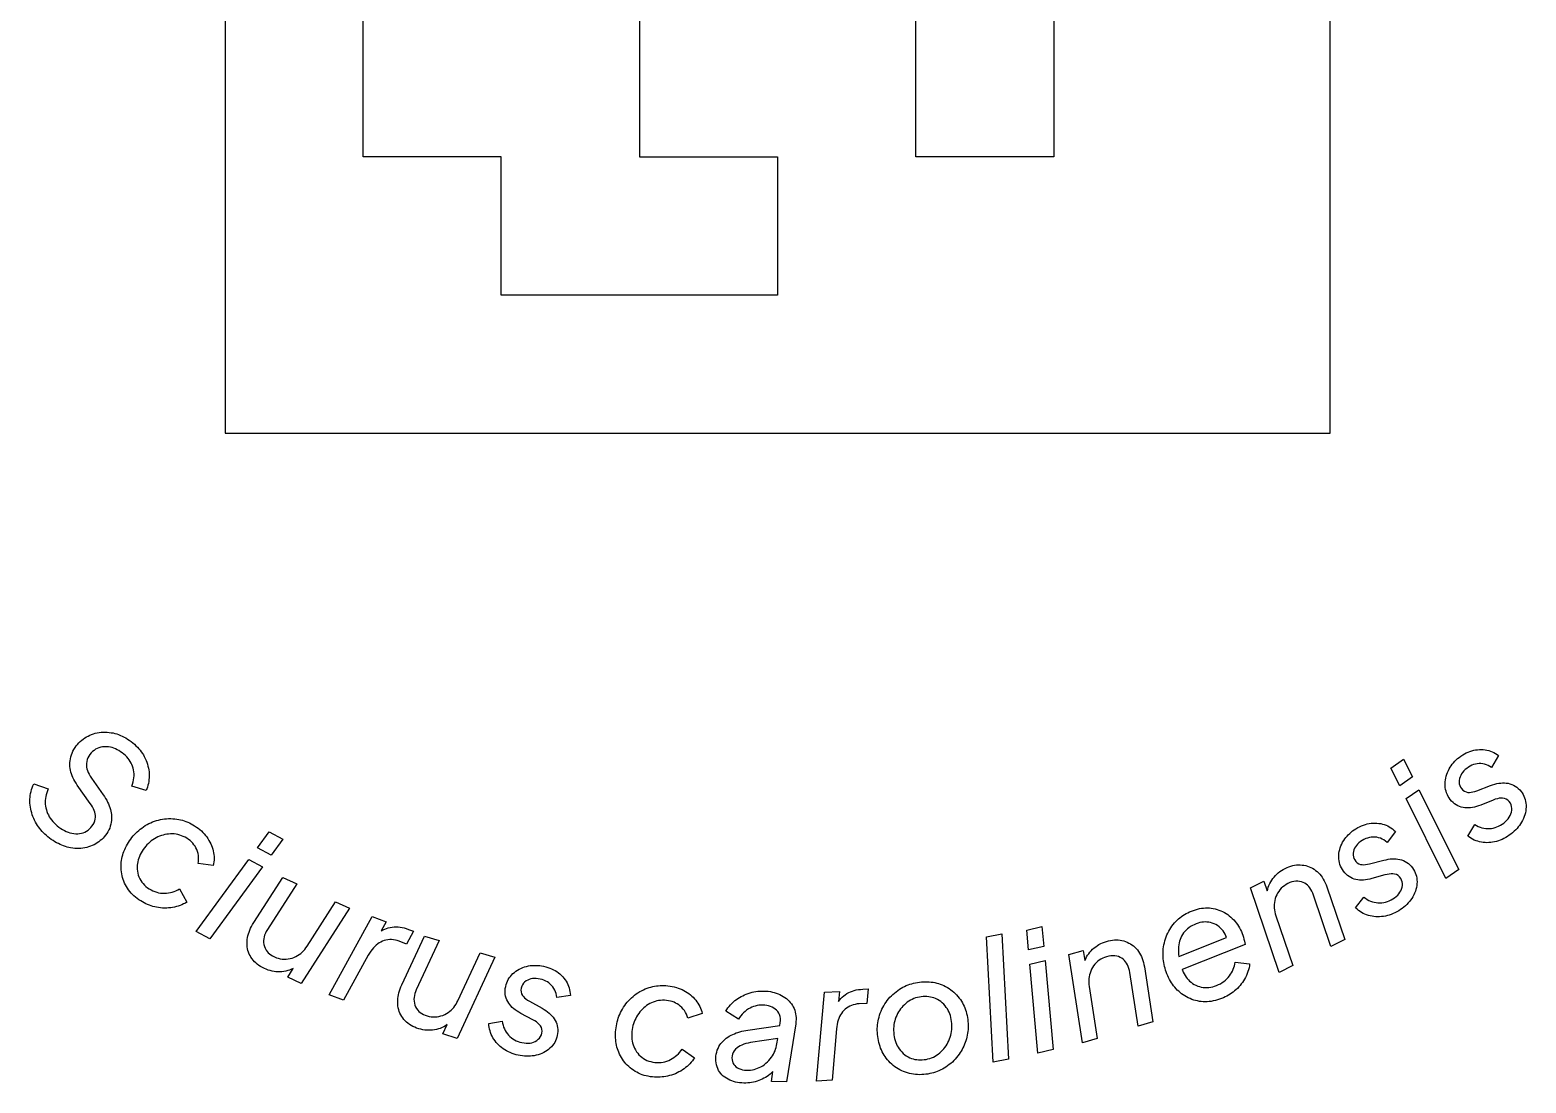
# Model space of a CAD drawing. Extents: x -21.5 to 21.5, y -22.6 to 22.4.
# Drawn here: x -14.07 to 14.09, y -22.63 to -2.81 of the extents above; entities that cross this region are included whole.
import ezdxf

# ---------------------------------------------------------------- set-up
doc = ezdxf.new("R2010")
doc.units = 0
doc.layers.add('TAG', color=7, linetype='Continuous')
doc.layers.add('TEXT', color=7, linetype='Continuous')

msp = doc.modelspace()

# ---------------------------------------------------------------- linework, layer by layer
at = {"layer": 'TAG'}
msp.add_lwpolyline([(-10.4, 10.4), (-10.4, -10.4), (10.4, -10.4), (10.4, 10.4)], close=True, dxfattribs=at)
for points in [[(-2.6, -2.6), (-2.6, -5.2), (0, -5.2), (0, -7.8), (-5.2, -7.8), (-5.2, -5.2), (-7.8, -5.2), (-7.8, 2.6)], [(5.2, -2.6), (5.2, -5.2), (2.6, -5.2), (2.6, -2.6)]]:
    msp.add_lwpolyline(points, dxfattribs=at)
at = {"layer": 'TEXT'}
for points in [[(-13.701, -18.02), (-13.732, -17.996), (-13.761, -17.971), (-13.789, -17.946), (-13.816, -17.92), (-13.841, -17.893), (-13.865, -17.866), (-13.888, -17.838), (-13.91, -17.809), (-13.93, -17.78), (-13.949, -17.75), (-13.967, -17.719), (-13.984, -17.685), (-14.001, -17.65), (-14.015, -17.616), (-14.028, -17.58), (-14.039, -17.545), (-14.049, -17.509), (-14.057, -17.473), (-14.063, -17.436), (-14.068, -17.399), (-14.071, -17.362), (-14.072, -17.325), (-14.071, -17.288), (-14.069, -17.251), (-14.065, -17.215), (-14.059, -17.178), (-14.051, -17.142), (-14.041, -17.106), (-14.03, -17.071), (-14.016, -17.035), (-14.001, -17), (-13.728, -17.091), (-13.743, -17.129), (-13.756, -17.166), (-13.767, -17.203), (-13.775, -17.24), (-13.78, -17.277), (-13.783, -17.313), (-13.784, -17.348), (-13.783, -17.384), (-13.779, -17.419), (-13.772, -17.453), (-13.763, -17.487), (-13.752, -17.521), (-13.739, -17.554), (-13.724, -17.585), (-13.707, -17.617), (-13.688, -17.647), (-13.666, -17.676), (-13.643, -17.705), (-13.617, -17.733), (-13.59, -17.759), (-13.56, -17.786), (-13.528, -17.811), (-13.493, -17.836), (-13.458, -17.859), (-13.423, -17.879), (-13.389, -17.896), (-13.354, -17.91), (-13.32, -17.921), (-13.286, -17.93), (-13.247, -17.936), (-13.21, -17.939), (-13.173, -17.939), (-13.137, -17.936), (-13.103, -17.929), (-13.069, -17.919), (-13.037, -17.905), (-13.007, -17.889), (-12.978, -17.87), (-12.951, -17.848), (-12.927, -17.823), (-12.904, -17.796), (-12.882, -17.763), (-12.864, -17.73), (-12.851, -17.697), (-12.843, -17.663), (-12.839, -17.628), (-12.84, -17.593), (-12.845, -17.563), (-12.852, -17.531), (-12.863, -17.499), (-12.876, -17.467), (-12.893, -17.434), (-12.913, -17.401), (-12.937, -17.367), (-13.181, -17.022), (-13.204, -16.986), (-13.226, -16.951), (-13.245, -16.916), (-13.262, -16.881), (-13.277, -16.846), (-13.289, -16.811), (-13.3, -16.776), (-13.308, -16.742), (-13.314, -16.707), (-13.318, -16.672), (-13.32, -16.638), (-13.319, -16.6), (-13.316, -16.563), (-13.31, -16.526), (-13.302, -16.49), (-13.291, -16.455), (-13.278, -16.42), (-13.262, -16.385), (-13.244, -16.352), (-13.223, -16.318), (-13.2, -16.285), (-13.176, -16.256), (-13.151, -16.228), (-13.126, -16.203), (-13.098, -16.178), (-13.07, -16.156), (-13.041, -16.135), (-13.01, -16.116), (-12.978, -16.099), (-12.946, -16.083), (-12.911, -16.07), (-12.877, -16.058), (-12.841, -16.048), (-12.805, -16.039), (-12.769, -16.033), (-12.733, -16.029), (-12.695, -16.026), (-12.658, -16.026), (-12.62, -16.027), (-12.582, -16.031), (-12.543, -16.036), (-12.508, -16.042), (-12.472, -16.051), (-12.438, -16.06), (-12.403, -16.072), (-12.369, -16.086), (-12.335, -16.101), (-12.301, -16.118), (-12.267, -16.136), (-12.234, -16.157), (-12.201, -16.179), (-12.168, -16.203), (-12.136, -16.228), (-12.105, -16.254), (-12.076, -16.281), (-12.049, -16.309), (-12.023, -16.337), (-11.999, -16.365), (-11.977, -16.395), (-11.956, -16.425), (-11.937, -16.456), (-11.919, -16.487), (-11.902, -16.522), (-11.886, -16.558), (-11.872, -16.594), (-11.86, -16.63), (-11.85, -16.666), (-11.841, -16.702), (-11.835, -16.738), (-11.83, -16.775), (-11.828, -16.811), (-11.827, -16.848), (-11.828, -16.884), (-11.831, -16.92), (-11.835, -16.955), (-11.842, -16.99), (-11.85, -17.025), (-11.86, -17.059), (-11.872, -17.093), (-11.886, -17.126), (-12.156, -17.04), (-12.141, -17.002), (-12.13, -16.963), (-12.121, -16.925), (-12.115, -16.887), (-12.112, -16.85), (-12.112, -16.812), (-12.115, -16.775), (-12.121, -16.738), (-12.13, -16.701), (-12.14, -16.669), (-12.153, -16.637), (-12.168, -16.607), (-12.185, -16.577), (-12.204, -16.548), (-12.226, -16.52), (-12.25, -16.493), (-12.276, -16.467), (-12.304, -16.441), (-12.334, -16.417), (-12.366, -16.394), (-12.397, -16.374), (-12.429, -16.357), (-12.461, -16.341), (-12.493, -16.329), (-12.525, -16.318), (-12.558, -16.31), (-12.595, -16.304), (-12.632, -16.3), (-12.668, -16.3), (-12.704, -16.304), (-12.738, -16.31), (-12.772, -16.32), (-12.804, -16.333), (-12.835, -16.349), (-12.865, -16.369), (-12.892, -16.392), (-12.918, -16.418), (-12.943, -16.447), (-12.964, -16.478), (-12.98, -16.51), (-12.993, -16.543), (-13.002, -16.577), (-13.007, -16.613), (-13.008, -16.649), (-13.005, -16.682), (-12.999, -16.715), (-12.989, -16.749), (-12.975, -16.783), (-12.958, -16.818), (-12.937, -16.854), (-12.913, -16.891), (-12.694, -17.203), (-12.67, -17.239), (-12.647, -17.274), (-12.627, -17.309), (-12.609, -17.343), (-12.593, -17.378), (-12.579, -17.412), (-12.567, -17.445), (-12.556, -17.479), (-12.548, -17.512), (-12.541, -17.545), (-12.537, -17.577), (-12.534, -17.61), (-12.534, -17.648), (-12.536, -17.686), (-12.541, -17.723), (-12.548, -17.759), (-12.559, -17.795), (-12.571, -17.831), (-12.587, -17.865), (-12.605, -17.9), (-12.626, -17.933), (-12.649, -17.966), (-12.672, -17.994), (-12.696, -18.02), (-12.721, -18.045), (-12.747, -18.068), (-12.775, -18.09), (-12.804, -18.11), (-12.834, -18.128), (-12.865, -18.145), (-12.898, -18.16), (-12.932, -18.174), (-12.967, -18.185), (-13.003, -18.195), (-13.039, -18.203), (-13.075, -18.209), (-13.112, -18.213), (-13.15, -18.215), (-13.188, -18.215), (-13.227, -18.213), (-13.266, -18.209), (-13.306, -18.203), (-13.339, -18.196), (-13.372, -18.188), (-13.405, -18.178), (-13.438, -18.167), (-13.471, -18.154), (-13.504, -18.14), (-13.537, -18.124), (-13.57, -18.106), (-13.603, -18.087), (-13.636, -18.066), (-13.669, -18.044)], [(11.708, -17.035), (11.54, -16.701), (11.781, -16.535), (11.949, -16.87)], [(13.802, -17.943), (13.769, -17.967), (13.736, -17.989), (13.703, -18.01), (13.669, -18.028), (13.634, -18.044), (13.599, -18.059), (13.564, -18.072), (13.528, -18.082), (13.492, -18.091), (13.457, -18.098), (13.421, -18.103), (13.385, -18.105), (13.35, -18.106), (13.315, -18.105), (13.28, -18.101), (13.245, -18.096), (13.21, -18.089), (13.177, -18.08), (13.144, -18.069), (13.111, -18.056), (13.08, -18.041), (13.049, -18.024), (13.019, -18.005), (12.99, -17.985), (13.119, -17.763), (13.153, -17.783), (13.187, -17.799), (13.221, -17.813), (13.255, -17.824), (13.29, -17.832), (13.326, -17.837), (13.361, -17.839), (13.397, -17.839), (13.433, -17.836), (13.469, -17.83), (13.503, -17.822), (13.537, -17.81), (13.57, -17.796), (13.603, -17.779), (13.635, -17.759), (13.666, -17.737), (13.698, -17.71), (13.725, -17.683), (13.749, -17.655), (13.77, -17.626), (13.787, -17.596), (13.8, -17.565), (13.809, -17.534), (13.816, -17.497), (13.817, -17.461), (13.813, -17.427), (13.804, -17.395), (13.79, -17.364), (13.77, -17.334), (13.744, -17.307), (13.714, -17.286), (13.681, -17.273), (13.645, -17.267), (13.614, -17.267), (13.58, -17.271), (13.545, -17.278), (13.507, -17.29), (13.468, -17.305), (13.233, -17.399), (13.193, -17.415), (13.154, -17.428), (13.115, -17.438), (13.078, -17.445), (13.041, -17.451), (13.005, -17.453), (12.97, -17.453), (12.936, -17.451), (12.903, -17.446), (12.867, -17.437), (12.833, -17.425), (12.8, -17.411), (12.769, -17.393), (12.739, -17.373), (12.711, -17.35), (12.685, -17.323), (12.66, -17.294), (12.639, -17.264), (12.62, -17.234), (12.604, -17.203), (12.591, -17.17), (12.58, -17.137), (12.572, -17.104), (12.566, -17.069), (12.563, -17.033), (12.562, -16.997), (12.564, -16.961), (12.568, -16.926), (12.574, -16.89), (12.583, -16.854), (12.594, -16.819), (12.608, -16.783), (12.623, -16.748), (12.639, -16.717), (12.657, -16.687), (12.676, -16.657), (12.697, -16.629), (12.72, -16.602), (12.744, -16.575), (12.77, -16.55), (12.798, -16.525), (12.827, -16.501), (12.86, -16.477), (12.893, -16.455), (12.927, -16.435), (12.961, -16.417), (12.995, -16.402), (13.03, -16.388), (13.065, -16.377), (13.1, -16.368), (13.136, -16.361), (13.172, -16.356), (13.208, -16.353), (13.245, -16.352), (13.28, -16.354), (13.315, -16.358), (13.349, -16.364), (13.383, -16.372), (13.416, -16.382), (13.448, -16.395), (13.48, -16.41), (13.511, -16.427), (13.541, -16.446), (13.57, -16.467), (13.438, -16.691), (13.405, -16.67), (13.372, -16.653), (13.338, -16.639), (13.305, -16.628), (13.27, -16.621), (13.236, -16.618), (13.201, -16.618), (13.166, -16.621), (13.132, -16.627), (13.098, -16.637), (13.065, -16.65), (13.033, -16.666), (13.001, -16.685), (12.97, -16.707), (12.94, -16.732), (12.914, -16.757), (12.892, -16.783), (12.872, -16.811), (12.856, -16.839), (12.843, -16.868), (12.834, -16.898), (12.827, -16.933), (12.826, -16.966), (12.829, -16.999), (12.838, -17.03), (12.852, -17.06), (12.871, -17.088), (12.897, -17.116), (12.925, -17.137), (12.956, -17.151), (12.99, -17.159), (13.02, -17.16), (13.051, -17.157), (13.085, -17.151), (13.12, -17.142), (13.158, -17.129), (13.416, -17.031), (13.456, -17.016), (13.495, -17.004), (13.534, -16.995), (13.571, -16.988), (13.608, -16.983), (13.644, -16.981), (13.679, -16.981), (13.713, -16.984), (13.746, -16.989), (13.783, -16.997), (13.817, -17.008), (13.85, -17.023), (13.882, -17.04), (13.911, -17.061), (13.939, -17.084), (13.966, -17.111), (13.991, -17.14), (14.012, -17.17), (14.03, -17.2), (14.046, -17.231), (14.059, -17.263), (14.07, -17.296), (14.078, -17.329), (14.083, -17.364), (14.086, -17.399), (14.086, -17.435), (14.084, -17.471), (14.079, -17.507), (14.072, -17.543), (14.062, -17.579), (14.05, -17.615), (14.036, -17.651), (14.019, -17.687), (14.002, -17.719), (13.983, -17.75), (13.963, -17.78), (13.94, -17.809), (13.916, -17.837), (13.89, -17.865), (13.862, -17.892), (13.833, -17.918)], [(12.577, -18.779), (11.828, -17.277), (12.069, -17.111), (12.819, -18.613)], [(-11.986, -19.203), (-12.021, -19.181), (-12.053, -19.157), (-12.084, -19.133), (-12.114, -19.107), (-12.141, -19.081), (-12.168, -19.053), (-12.192, -19.025), (-12.215, -18.995), (-12.236, -18.964), (-12.256, -18.932), (-12.274, -18.9), (-12.29, -18.866), (-12.304, -18.832), (-12.317, -18.798), (-12.328, -18.763), (-12.337, -18.728), (-12.344, -18.692), (-12.35, -18.656), (-12.354, -18.62), (-12.356, -18.583), (-12.356, -18.546), (-12.355, -18.508), (-12.352, -18.473), (-12.347, -18.439), (-12.341, -18.404), (-12.334, -18.37), (-12.325, -18.336), (-12.314, -18.302), (-12.302, -18.269), (-12.288, -18.235), (-12.273, -18.201), (-12.256, -18.168), (-12.238, -18.135), (-12.218, -18.102), (-12.197, -18.069), (-12.175, -18.038), (-12.153, -18.008), (-12.129, -17.979), (-12.104, -17.951), (-12.079, -17.925), (-12.053, -17.899), (-12.025, -17.875), (-11.997, -17.852), (-11.968, -17.83), (-11.935, -17.807), (-11.902, -17.785), (-11.868, -17.766), (-11.833, -17.747), (-11.798, -17.731), (-11.762, -17.716), (-11.725, -17.702), (-11.689, -17.69), (-11.651, -17.68), (-11.613, -17.671), (-11.575, -17.664), (-11.537, -17.659), (-11.499, -17.655), (-11.461, -17.653), (-11.422, -17.653), (-11.384, -17.655), (-11.345, -17.658), (-11.306, -17.663), (-11.272, -17.669), (-11.237, -17.677), (-11.203, -17.685), (-11.169, -17.696), (-11.136, -17.707), (-11.103, -17.721), (-11.07, -17.735), (-11.038, -17.751), (-11.006, -17.769), (-10.974, -17.788), (-10.939, -17.811), (-10.906, -17.834), (-10.875, -17.859), (-10.845, -17.885), (-10.817, -17.912), (-10.79, -17.94), (-10.766, -17.969), (-10.743, -17.999), (-10.721, -18.03), (-10.702, -18.062), (-10.684, -18.094), (-10.668, -18.126), (-10.654, -18.159), (-10.641, -18.193), (-10.631, -18.227), (-10.622, -18.261), (-10.615, -18.296), (-10.61, -18.331), (-10.607, -18.366), (-10.606, -18.4), (-10.607, -18.435), (-10.61, -18.469), (-10.615, -18.504), (-10.622, -18.538), (-10.907, -18.498), (-10.9, -18.459), (-10.897, -18.421), (-10.897, -18.383), (-10.901, -18.345), (-10.908, -18.308), (-10.919, -18.271), (-10.933, -18.234), (-10.948, -18.203), (-10.965, -18.173), (-10.985, -18.145), (-11.007, -18.118), (-11.032, -18.092), (-11.059, -18.068), (-11.088, -18.045), (-11.12, -18.024), (-11.153, -18.005), (-11.186, -17.989), (-11.219, -17.975), (-11.253, -17.963), (-11.287, -17.954), (-11.321, -17.947), (-11.356, -17.942), (-11.391, -17.94), (-11.426, -17.94), (-11.461, -17.943), (-11.496, -17.947), (-11.531, -17.954), (-11.565, -17.962), (-11.598, -17.972), (-11.631, -17.985), (-11.664, -17.999), (-11.696, -18.015), (-11.728, -18.033), (-11.758, -18.053), (-11.788, -18.074), (-11.816, -18.097), (-11.843, -18.121), (-11.869, -18.147), (-11.893, -18.174), (-11.916, -18.202), (-11.938, -18.232), (-11.959, -18.264), (-11.978, -18.297), (-11.996, -18.33), (-12.011, -18.363), (-12.023, -18.397), (-12.034, -18.43), (-12.042, -18.464), (-12.048, -18.497), (-12.052, -18.531), (-12.054, -18.569), (-12.053, -18.607), (-12.049, -18.644), (-12.042, -18.68), (-12.032, -18.715), (-12.02, -18.75), (-12.004, -18.784), (-11.986, -18.816), (-11.966, -18.847), (-11.943, -18.876), (-11.918, -18.904), (-11.89, -18.929), (-11.859, -18.953), (-11.826, -18.976), (-11.792, -18.996), (-11.757, -19.013), (-11.722, -19.027), (-11.686, -19.039), (-11.649, -19.048), (-11.613, -19.054), (-11.576, -19.057), (-11.538, -19.057), (-11.501, -19.055), (-11.464, -19.051), (-11.428, -19.044), (-11.392, -19.035), (-11.357, -19.024), (-11.323, -19.01), (-11.289, -18.994), (-11.257, -18.975), (-11.116, -19.224), (-11.147, -19.243), (-11.179, -19.259), (-11.212, -19.275), (-11.245, -19.288), (-11.279, -19.3), (-11.314, -19.31), (-11.35, -19.319), (-11.386, -19.326), (-11.423, -19.332), (-11.461, -19.335), (-11.498, -19.337), (-11.536, -19.338), (-11.574, -19.336), (-11.612, -19.333), (-11.65, -19.328), (-11.689, -19.322), (-11.723, -19.314), (-11.757, -19.306), (-11.791, -19.295), (-11.824, -19.284), (-11.857, -19.27), (-11.89, -19.256), (-11.923, -19.24), (-11.955, -19.222)], [(11.689, -19.386), (11.654, -19.406), (11.619, -19.424), (11.583, -19.441), (11.547, -19.455), (11.511, -19.468), (11.475, -19.478), (11.438, -19.487), (11.402, -19.493), (11.365, -19.498), (11.329, -19.501), (11.293, -19.501), (11.257, -19.5), (11.222, -19.497), (11.187, -19.491), (11.153, -19.484), (11.118, -19.475), (11.085, -19.464), (11.052, -19.451), (11.021, -19.436), (10.99, -19.42), (10.961, -19.401), (10.932, -19.381), (10.904, -19.359), (10.878, -19.335), (11.031, -19.13), (11.062, -19.153), (11.094, -19.173), (11.126, -19.191), (11.16, -19.205), (11.193, -19.217), (11.228, -19.227), (11.263, -19.233), (11.299, -19.237), (11.335, -19.238), (11.371, -19.236), (11.406, -19.231), (11.441, -19.224), (11.476, -19.213), (11.51, -19.2), (11.544, -19.184), (11.578, -19.165), (11.612, -19.143), (11.642, -19.119), (11.67, -19.094), (11.693, -19.067), (11.713, -19.04), (11.73, -19.01), (11.743, -18.98), (11.753, -18.944), (11.759, -18.909), (11.759, -18.874), (11.753, -18.841), (11.742, -18.809), (11.726, -18.777), (11.703, -18.747), (11.676, -18.723), (11.645, -18.706), (11.61, -18.696), (11.578, -18.693), (11.545, -18.693), (11.509, -18.696), (11.47, -18.703), (11.429, -18.714), (11.185, -18.781), (11.144, -18.792), (11.103, -18.8), (11.064, -18.806), (11.026, -18.81), (10.989, -18.811), (10.953, -18.809), (10.918, -18.805), (10.885, -18.799), (10.852, -18.79), (10.818, -18.778), (10.785, -18.762), (10.754, -18.744), (10.725, -18.723), (10.698, -18.699), (10.673, -18.673), (10.649, -18.644), (10.628, -18.612), (10.61, -18.58), (10.595, -18.548), (10.583, -18.515), (10.573, -18.481), (10.566, -18.447), (10.562, -18.413), (10.56, -18.378), (10.561, -18.342), (10.564, -18.306), (10.57, -18.271), (10.578, -18.236), (10.588, -18.201), (10.601, -18.166), (10.616, -18.132), (10.633, -18.099), (10.653, -18.065), (10.673, -18.036), (10.693, -18.008), (10.716, -17.981), (10.74, -17.956), (10.766, -17.931), (10.793, -17.907), (10.821, -17.885), (10.852, -17.864), (10.883, -17.843), (10.919, -17.823), (10.954, -17.805), (10.99, -17.789), (11.026, -17.775), (11.062, -17.763), (11.098, -17.754), (11.134, -17.746), (11.17, -17.741), (11.206, -17.738), (11.242, -17.737), (11.279, -17.739), (11.315, -17.742), (11.35, -17.748), (11.384, -17.756), (11.418, -17.765), (11.45, -17.777), (11.482, -17.791), (11.512, -17.808), (11.542, -17.826), (11.571, -17.846), (11.599, -17.869), (11.626, -17.893), (11.469, -18.1), (11.439, -18.076), (11.408, -18.055), (11.376, -18.038), (11.343, -18.023), (11.31, -18.013), (11.276, -18.005), (11.242, -18.001), (11.207, -18), (11.172, -18.003), (11.138, -18.009), (11.103, -18.018), (11.069, -18.03), (11.035, -18.045), (11.002, -18.064), (10.97, -18.085), (10.941, -18.107), (10.916, -18.131), (10.893, -18.156), (10.874, -18.182), (10.858, -18.209), (10.845, -18.238), (10.835, -18.272), (10.829, -18.305), (10.829, -18.338), (10.835, -18.37), (10.845, -18.401), (10.861, -18.431), (10.883, -18.462), (10.909, -18.486), (10.939, -18.504), (10.971, -18.515), (11.001, -18.519), (11.032, -18.52), (11.066, -18.518), (11.102, -18.513), (11.141, -18.504), (11.409, -18.436), (11.45, -18.426), (11.49, -18.418), (11.53, -18.413), (11.568, -18.411), (11.605, -18.41), (11.641, -18.412), (11.675, -18.416), (11.709, -18.422), (11.742, -18.431), (11.777, -18.444), (11.81, -18.459), (11.841, -18.477), (11.87, -18.498), (11.897, -18.522), (11.923, -18.548), (11.946, -18.577), (11.967, -18.609), (11.985, -18.641), (12, -18.673), (12.012, -18.706), (12.021, -18.739), (12.028, -18.773), (12.032, -18.807), (12.034, -18.842), (12.033, -18.878), (12.029, -18.913), (12.022, -18.949), (12.014, -18.984), (12.003, -19.019), (11.989, -19.054), (11.973, -19.088), (11.955, -19.122), (11.934, -19.156), (11.913, -19.186), (11.891, -19.214), (11.867, -19.241), (11.842, -19.268), (11.815, -19.294), (11.786, -19.318), (11.755, -19.342), (11.723, -19.364)], [(-9.79, -18.205), (-9.57, -17.903), (-9.312, -18.041), (-9.533, -18.343)], [(-10.943, -19.776), (-9.95, -18.422), (-9.693, -18.561), (-10.685, -19.915)], [(9.437, -20.551), (8.9, -18.958), (9.151, -18.832), (9.215, -19.014), (9.223, -18.979), (9.234, -18.944), (9.247, -18.91), (9.262, -18.877), (9.28, -18.844), (9.3, -18.813), (9.321, -18.782), (9.345, -18.752), (9.369, -18.724), (9.396, -18.698), (9.423, -18.673), (9.453, -18.65), (9.484, -18.628), (9.516, -18.608), (9.551, -18.59), (9.587, -18.573), (9.623, -18.559), (9.659, -18.547), (9.694, -18.537), (9.73, -18.53), (9.765, -18.525), (9.801, -18.523), (9.836, -18.523), (9.871, -18.526), (9.905, -18.531), (9.939, -18.538), (9.972, -18.547), (10.004, -18.559), (10.035, -18.573), (10.066, -18.588), (10.095, -18.606), (10.124, -18.627), (10.152, -18.649), (10.179, -18.673), (10.204, -18.7), (10.228, -18.728), (10.25, -18.758), (10.27, -18.79), (10.289, -18.824), (10.307, -18.86), (10.323, -18.898), (10.337, -18.938), (10.673, -19.93), (10.413, -20.06), (10.086, -19.092), (10.071, -19.053), (10.055, -19.018), (10.036, -18.986), (10.016, -18.956), (9.995, -18.93), (9.971, -18.906), (9.946, -18.886), (9.919, -18.869), (9.891, -18.854), (9.857, -18.842), (9.823, -18.834), (9.788, -18.83), (9.753, -18.831), (9.716, -18.835), (9.679, -18.844), (9.642, -18.857), (9.604, -18.874), (9.569, -18.893), (9.537, -18.915), (9.507, -18.938), (9.479, -18.964), (9.454, -18.992), (9.431, -19.022), (9.41, -19.053), (9.393, -19.087), (9.378, -19.121), (9.366, -19.157), (9.357, -19.194), (9.35, -19.233), (9.347, -19.267), (9.346, -19.302), (9.348, -19.337), (9.352, -19.372), (9.358, -19.408), (9.366, -19.445), (9.377, -19.482), (9.696, -20.42)], [(-9.659, -20.474), (-9.696, -20.456), (-9.73, -20.436), (-9.762, -20.416), (-9.792, -20.393), (-9.82, -20.37), (-9.846, -20.345), (-9.87, -20.319), (-9.892, -20.291), (-9.912, -20.262), (-9.929, -20.232), (-9.945, -20.201), (-9.957, -20.169), (-9.968, -20.136), (-9.976, -20.102), (-9.982, -20.068), (-9.985, -20.033), (-9.986, -19.997), (-9.985, -19.96), (-9.981, -19.926), (-9.976, -19.892), (-9.969, -19.857), (-9.959, -19.823), (-9.948, -19.788), (-9.934, -19.753), (-9.918, -19.717), (-9.901, -19.682), (-9.881, -19.646), (-9.859, -19.61), (-9.311, -18.761), (-9.047, -18.883), (-9.603, -19.741), (-9.624, -19.776), (-9.641, -19.811), (-9.654, -19.845), (-9.664, -19.879), (-9.671, -19.913), (-9.674, -19.946), (-9.674, -19.985), (-9.669, -20.023), (-9.66, -20.059), (-9.646, -20.093), (-9.628, -20.126), (-9.609, -20.152), (-9.588, -20.176), (-9.563, -20.198), (-9.535, -20.219), (-9.504, -20.238), (-9.47, -20.255), (-9.433, -20.27), (-9.397, -20.282), (-9.36, -20.291), (-9.323, -20.296), (-9.286, -20.299), (-9.248, -20.298), (-9.211, -20.294), (-9.174, -20.287), (-9.138, -20.277), (-9.103, -20.264), (-9.068, -20.248), (-9.033, -20.229), (-9.004, -20.21), (-8.976, -20.19), (-8.95, -20.166), (-8.925, -20.141), (-8.901, -20.114), (-8.878, -20.084), (-8.856, -20.052), (-8.319, -19.219), (-8.058, -19.339), (-8.965, -20.753), (-9.221, -20.635), (-9.118, -20.472), (-9.151, -20.488), (-9.186, -20.502), (-9.221, -20.514), (-9.256, -20.523), (-9.293, -20.53), (-9.33, -20.534), (-9.367, -20.536), (-9.404, -20.536), (-9.441, -20.534), (-9.477, -20.529), (-9.514, -20.523), (-9.55, -20.514), (-9.587, -20.503), (-9.623, -20.489)], [(8.355, -21.039), (8.316, -21.053), (8.277, -21.066), (8.239, -21.077), (8.2, -21.085), (8.162, -21.092), (8.124, -21.097), (8.086, -21.1), (8.049, -21.101), (8.011, -21.1), (7.974, -21.097), (7.937, -21.092), (7.901, -21.085), (7.865, -21.077), (7.83, -21.067), (7.796, -21.055), (7.762, -21.041), (7.729, -21.026), (7.697, -21.009), (7.665, -20.991), (7.634, -20.971), (7.604, -20.949), (7.574, -20.926), (7.548, -20.903), (7.522, -20.879), (7.498, -20.854), (7.475, -20.827), (7.453, -20.8), (7.432, -20.771), (7.411, -20.741), (7.392, -20.71), (7.374, -20.678), (7.357, -20.644), (7.341, -20.61), (7.326, -20.574), (7.313, -20.539), (7.301, -20.504), (7.291, -20.469), (7.281, -20.433), (7.273, -20.398), (7.267, -20.363), (7.262, -20.327), (7.258, -20.292), (7.255, -20.256), (7.254, -20.221), (7.254, -20.181), (7.256, -20.142), (7.259, -20.103), (7.264, -20.065), (7.271, -20.027), (7.279, -19.989), (7.289, -19.952), (7.301, -19.915), (7.314, -19.878), (7.328, -19.842), (7.344, -19.807), (7.362, -19.773), (7.38, -19.74), (7.4, -19.707), (7.422, -19.676), (7.445, -19.646), (7.469, -19.617), (7.494, -19.589), (7.518, -19.564), (7.544, -19.541), (7.57, -19.519), (7.598, -19.497), (7.627, -19.477), (7.656, -19.459), (7.687, -19.441), (7.72, -19.424), (7.753, -19.408), (7.787, -19.394), (7.827, -19.379), (7.866, -19.367), (7.904, -19.356), (7.942, -19.347), (7.98, -19.341), (8.017, -19.336), (8.054, -19.334), (8.09, -19.333), (8.126, -19.335), (8.161, -19.339), (8.196, -19.344), (8.234, -19.353), (8.271, -19.363), (8.306, -19.375), (8.341, -19.388), (8.375, -19.403), (8.408, -19.42), (8.44, -19.439), (8.471, -19.46), (8.501, -19.482), (8.53, -19.506), (8.557, -19.531), (8.584, -19.558), (8.609, -19.586), (8.632, -19.615), (8.655, -19.645), (8.676, -19.676), (8.695, -19.709), (8.713, -19.743), (8.73, -19.778), (8.745, -19.814), (8.757, -19.847), (8.768, -19.883), (8.777, -19.921), (8.785, -19.957), (8.792, -19.99), (8.797, -20.019), (7.612, -20.49), (7.615, -20.499), (7.619, -20.508), (7.634, -20.542), (7.65, -20.575), (7.668, -20.606), (7.688, -20.636), (7.708, -20.663), (7.731, -20.688), (7.754, -20.711), (7.78, -20.733), (7.81, -20.755), (7.841, -20.774), (7.873, -20.79), (7.906, -20.804), (7.939, -20.815), (7.974, -20.823), (8.009, -20.829), (8.045, -20.832), (8.081, -20.832), (8.117, -20.83), (8.153, -20.825), (8.189, -20.817), (8.225, -20.807), (8.261, -20.794), (8.299, -20.777), (8.335, -20.759), (8.369, -20.739), (8.4, -20.717), (8.429, -20.694), (8.456, -20.668), (8.481, -20.642), (8.503, -20.613), (8.523, -20.583), (8.541, -20.552), (8.558, -20.521), (8.573, -20.489), (8.586, -20.456), (8.597, -20.423), (8.607, -20.389), (8.614, -20.354), (8.883, -20.387), (8.879, -20.423), (8.872, -20.46), (8.863, -20.496), (8.852, -20.533), (8.838, -20.569), (8.823, -20.606), (8.805, -20.642), (8.788, -20.674), (8.769, -20.704), (8.749, -20.734), (8.727, -20.764), (8.704, -20.792), (8.679, -20.82), (8.653, -20.847), (8.625, -20.873), (8.599, -20.896), (8.572, -20.917), (8.544, -20.938), (8.515, -20.957), (8.485, -20.976), (8.454, -20.993), (8.422, -21.009), (8.389, -21.025)], [(-8.443, -20.968), (-7.632, -19.496), (-7.367, -19.597), (-7.461, -19.766), (-7.428, -19.748), (-7.395, -19.732), (-7.361, -19.718), (-7.327, -19.707), (-7.291, -19.699), (-7.254, -19.693), (-7.218, -19.69), (-7.181, -19.689), (-7.143, -19.691), (-7.105, -19.695), (-7.066, -19.702), (-7.027, -19.711), (-6.988, -19.723), (-6.947, -19.737), (-6.852, -19.773), (-6.986, -20.013), (-7.122, -19.961), (-7.158, -19.949), (-7.194, -19.94), (-7.23, -19.933), (-7.266, -19.93), (-7.301, -19.93), (-7.336, -19.933), (-7.371, -19.94), (-7.405, -19.949), (-7.439, -19.961), (-7.469, -19.975), (-7.498, -19.992), (-7.527, -20.011), (-7.555, -20.033), (-7.581, -20.058), (-7.607, -20.085), (-7.633, -20.115), (-7.657, -20.148), (-7.681, -20.184), (-7.704, -20.222), (-8.169, -21.072)], [(4.723, -20.124), (4.688, -19.751), (4.973, -19.685), (5.008, -20.057)], [(7.549, -20.249), (8.45, -19.891), (8.438, -19.857), (8.423, -19.825), (8.405, -19.794), (8.386, -19.766), (8.363, -19.74), (8.337, -19.712), (8.309, -19.688), (8.279, -19.666), (8.248, -19.648), (8.215, -19.632), (8.181, -19.619), (8.145, -19.609), (8.113, -19.603), (8.08, -19.599), (8.048, -19.598), (8.015, -19.6), (7.981, -19.604), (7.947, -19.611), (7.913, -19.621), (7.879, -19.633), (7.841, -19.649), (7.806, -19.667), (7.773, -19.686), (7.742, -19.707), (7.713, -19.729), (7.687, -19.753), (7.663, -19.779), (7.641, -19.805), (7.622, -19.834), (7.604, -19.863), (7.589, -19.894), (7.576, -19.926), (7.565, -19.959), (7.556, -19.993), (7.55, -20.028), (7.545, -20.064), (7.543, -20.101), (7.542, -20.139), (7.542, -20.176), (7.545, -20.212)], [(-6.755, -21.606), (-6.794, -21.594), (-6.83, -21.579), (-6.865, -21.563), (-6.898, -21.545), (-6.929, -21.526), (-6.958, -21.505), (-6.986, -21.482), (-7.011, -21.457), (-7.035, -21.431), (-7.056, -21.404), (-7.075, -21.375), (-7.093, -21.345), (-7.107, -21.314), (-7.12, -21.282), (-7.131, -21.249), (-7.139, -21.214), (-7.145, -21.179), (-7.148, -21.142), (-7.15, -21.108), (-7.149, -21.074), (-7.147, -21.039), (-7.142, -21.003), (-7.135, -20.967), (-7.127, -20.93), (-7.116, -20.893), (-7.103, -20.855), (-7.089, -20.817), (-7.072, -20.778), (-6.645, -19.862), (-6.368, -19.946), (-6.801, -20.873), (-6.816, -20.911), (-6.828, -20.947), (-6.837, -20.983), (-6.842, -21.018), (-6.844, -21.053), (-6.843, -21.086), (-6.837, -21.125), (-6.827, -21.161), (-6.813, -21.196), (-6.795, -21.228), (-6.772, -21.258), (-6.75, -21.281), (-6.725, -21.302), (-6.698, -21.32), (-6.667, -21.337), (-6.634, -21.351), (-6.598, -21.364), (-6.56, -21.374), (-6.522, -21.381), (-6.484, -21.384), (-6.447, -21.385), (-6.409, -21.382), (-6.373, -21.376), (-6.336, -21.367), (-6.301, -21.355), (-6.266, -21.34), (-6.233, -21.322), (-6.2, -21.301), (-6.169, -21.278), (-6.143, -21.256), (-6.118, -21.231), (-6.095, -21.205), (-6.073, -21.176), (-6.053, -21.146), (-6.035, -21.113), (-6.018, -21.079), (-5.6, -20.179), (-5.325, -20.263), (-6.03, -21.788), (-6.299, -21.706), (-6.219, -21.53), (-6.25, -21.551), (-6.282, -21.57), (-6.315, -21.586), (-6.349, -21.6), (-6.385, -21.611), (-6.421, -21.621), (-6.457, -21.628), (-6.494, -21.633), (-6.531, -21.636), (-6.568, -21.637), (-6.605, -21.635), (-6.642, -21.631), (-6.68, -21.625), (-6.717, -21.617)], [(4.059, -22.234), (3.934, -19.878), (4.221, -19.822), (4.346, -22.178)], [(5.737, -21.874), (5.483, -20.213), (5.752, -20.132), (5.784, -20.323), (5.798, -20.289), (5.815, -20.257), (5.833, -20.225), (5.854, -20.195), (5.877, -20.166), (5.902, -20.139), (5.929, -20.112), (5.957, -20.087), (5.986, -20.063), (6.017, -20.042), (6.048, -20.022), (6.081, -20.005), (6.116, -19.989), (6.151, -19.975), (6.188, -19.963), (6.227, -19.952), (6.265, -19.944), (6.302, -19.939), (6.339, -19.935), (6.375, -19.934), (6.411, -19.936), (6.446, -19.94), (6.481, -19.946), (6.515, -19.955), (6.548, -19.966), (6.58, -19.979), (6.611, -19.994), (6.64, -20.011), (6.669, -20.029), (6.696, -20.05), (6.722, -20.073), (6.747, -20.098), (6.77, -20.125), (6.792, -20.154), (6.813, -20.184), (6.831, -20.216), (6.847, -20.249), (6.862, -20.284), (6.875, -20.321), (6.886, -20.36), (6.895, -20.4), (6.902, -20.441), (7.061, -21.477), (6.783, -21.56), (6.628, -20.549), (6.621, -20.509), (6.61, -20.471), (6.598, -20.436), (6.584, -20.404), (6.567, -20.374), (6.548, -20.347), (6.526, -20.323), (6.503, -20.301), (6.477, -20.282), (6.446, -20.264), (6.414, -20.25), (6.381, -20.24), (6.345, -20.235), (6.309, -20.233), (6.271, -20.235), (6.232, -20.241), (6.191, -20.252), (6.154, -20.265), (6.118, -20.28), (6.084, -20.298), (6.053, -20.318), (6.023, -20.341), (5.995, -20.367), (5.97, -20.395), (5.946, -20.424), (5.926, -20.456), (5.908, -20.489), (5.892, -20.524), (5.879, -20.561), (5.87, -20.594), (5.864, -20.628), (5.859, -20.663), (5.857, -20.699), (5.856, -20.735), (5.858, -20.773), (5.863, -20.811), (6.014, -21.791)], [(-4.883, -22.104), (-4.922, -22.095), (-4.96, -22.084), (-4.997, -22.071), (-5.033, -22.057), (-5.068, -22.041), (-5.102, -22.024), (-5.134, -22.005), (-5.165, -21.984), (-5.195, -21.962), (-5.223, -21.939), (-5.25, -21.915), (-5.274, -21.89), (-5.298, -21.863), (-5.319, -21.835), (-5.339, -21.806), (-5.358, -21.776), (-5.374, -21.745), (-5.389, -21.713), (-5.402, -21.681), (-5.413, -21.648), (-5.421, -21.614), (-5.428, -21.579), (-5.433, -21.544), (-5.436, -21.509), (-5.184, -21.466), (-5.177, -21.504), (-5.168, -21.54), (-5.156, -21.575), (-5.142, -21.609), (-5.126, -21.641), (-5.107, -21.671), (-5.086, -21.7), (-5.063, -21.728), (-5.037, -21.753), (-5.01, -21.776), (-4.981, -21.797), (-4.951, -21.816), (-4.919, -21.832), (-4.885, -21.847), (-4.849, -21.858), (-4.811, -21.868), (-4.771, -21.875), (-4.733, -21.879), (-4.696, -21.879), (-4.66, -21.876), (-4.627, -21.87), (-4.595, -21.86), (-4.564, -21.847), (-4.532, -21.828), (-4.504, -21.806), (-4.48, -21.782), (-4.461, -21.754), (-4.447, -21.723), (-4.437, -21.689), (-4.432, -21.651), (-4.435, -21.615), (-4.446, -21.582), (-4.465, -21.55), (-4.486, -21.526), (-4.51, -21.503), (-4.538, -21.48), (-4.571, -21.459), (-4.608, -21.438), (-4.832, -21.319), (-4.869, -21.298), (-4.904, -21.276), (-4.937, -21.254), (-4.967, -21.23), (-4.994, -21.205), (-5.019, -21.179), (-5.041, -21.153), (-5.061, -21.125), (-5.079, -21.096), (-5.095, -21.063), (-5.109, -21.029), (-5.119, -20.995), (-5.125, -20.96), (-5.128, -20.924), (-5.128, -20.887), (-5.125, -20.85), (-5.118, -20.813), (-5.109, -20.777), (-5.098, -20.743), (-5.084, -20.711), (-5.069, -20.68), (-5.05, -20.65), (-5.03, -20.622), (-5.007, -20.596), (-4.982, -20.57), (-4.954, -20.547), (-4.926, -20.525), (-4.896, -20.505), (-4.864, -20.487), (-4.831, -20.471), (-4.797, -20.456), (-4.761, -20.444), (-4.724, -20.433), (-4.69, -20.426), (-4.655, -20.42), (-4.621, -20.416), (-4.585, -20.414), (-4.55, -20.414), (-4.514, -20.415), (-4.478, -20.419), (-4.441, -20.424), (-4.404, -20.431), (-4.364, -20.441), (-4.326, -20.452), (-4.289, -20.465), (-4.254, -20.48), (-4.22, -20.496), (-4.187, -20.514), (-4.156, -20.533), (-4.126, -20.555), (-4.098, -20.577), (-4.071, -20.602), (-4.045, -20.628), (-4.022, -20.655), (-4, -20.684), (-3.98, -20.713), (-3.963, -20.743), (-3.948, -20.774), (-3.935, -20.806), (-3.924, -20.839), (-3.915, -20.872), (-3.908, -20.907), (-3.903, -20.942), (-3.9, -20.979), (-4.157, -21.021), (-4.162, -20.982), (-4.17, -20.946), (-4.181, -20.911), (-4.195, -20.879), (-4.211, -20.848), (-4.231, -20.819), (-4.253, -20.792), (-4.278, -20.768), (-4.305, -20.746), (-4.334, -20.726), (-4.365, -20.709), (-4.398, -20.694), (-4.433, -20.682), (-4.47, -20.673), (-4.508, -20.666), (-4.544, -20.662), (-4.579, -20.662), (-4.612, -20.664), (-4.644, -20.67), (-4.675, -20.679), (-4.704, -20.691), (-4.735, -20.708), (-4.761, -20.729), (-4.784, -20.752), (-4.802, -20.779), (-4.816, -20.809), (-4.825, -20.842), (-4.83, -20.879), (-4.828, -20.915), (-4.819, -20.948), (-4.803, -20.979), (-4.785, -21.002), (-4.763, -21.025), (-4.737, -21.046), (-4.706, -21.067), (-4.672, -21.088), (-4.431, -21.222), (-4.395, -21.244), (-4.36, -21.266), (-4.328, -21.29), (-4.299, -21.314), (-4.272, -21.339), (-4.247, -21.365), (-4.224, -21.392), (-4.204, -21.42), (-4.187, -21.449), (-4.17, -21.482), (-4.157, -21.516), (-4.146, -21.55), (-4.14, -21.586), (-4.136, -21.621), (-4.136, -21.658), (-4.14, -21.695), (-4.146, -21.733), (-4.155, -21.768), (-4.166, -21.802), (-4.18, -21.834), (-4.196, -21.864), (-4.214, -21.894), (-4.235, -21.921), (-4.258, -21.948), (-4.284, -21.973), (-4.311, -21.996), (-4.34, -22.017), (-4.371, -22.037), (-4.403, -22.055), (-4.437, -22.07), (-4.472, -22.084), (-4.509, -22.096), (-4.547, -22.106), (-4.582, -22.114), (-4.618, -22.119), (-4.654, -22.123), (-4.691, -22.124), (-4.728, -22.124), (-4.766, -22.122), (-4.804, -22.118), (-4.843, -22.112)], [(4.9, -22.064), (4.747, -20.392), (5.032, -20.326), (5.185, -21.997)], [(-2.355, -22.514), (-2.395, -22.509), (-2.435, -22.502), (-2.473, -22.494), (-2.511, -22.484), (-2.548, -22.472), (-2.583, -22.459), (-2.618, -22.444), (-2.651, -22.427), (-2.684, -22.409), (-2.715, -22.389), (-2.746, -22.367), (-2.775, -22.344), (-2.803, -22.32), (-2.829, -22.295), (-2.854, -22.268), (-2.878, -22.241), (-2.9, -22.212), (-2.921, -22.182), (-2.941, -22.151), (-2.959, -22.119), (-2.975, -22.085), (-2.99, -22.051), (-3.003, -22.018), (-3.014, -21.985), (-3.024, -21.952), (-3.032, -21.918), (-3.039, -21.883), (-3.044, -21.848), (-3.048, -21.813), (-3.05, -21.776), (-3.051, -21.74), (-3.051, -21.702), (-3.049, -21.664), (-3.046, -21.626), (-3.041, -21.588), (-3.035, -21.55), (-3.028, -21.513), (-3.019, -21.477), (-3.01, -21.441), (-2.998, -21.406), (-2.986, -21.371), (-2.972, -21.338), (-2.957, -21.304), (-2.94, -21.272), (-2.921, -21.237), (-2.9, -21.203), (-2.878, -21.17), (-2.855, -21.138), (-2.831, -21.108), (-2.805, -21.079), (-2.778, -21.051), (-2.75, -21.024), (-2.721, -20.998), (-2.691, -20.974), (-2.66, -20.951), (-2.628, -20.929), (-2.595, -20.909), (-2.562, -20.891), (-2.527, -20.874), (-2.492, -20.858), (-2.456, -20.844), (-2.419, -20.832), (-2.385, -20.822), (-2.351, -20.814), (-2.316, -20.807), (-2.281, -20.801), (-2.246, -20.797), (-2.211, -20.795), (-2.175, -20.793), (-2.139, -20.794), (-2.102, -20.795), (-2.065, -20.798), (-2.024, -20.804), (-1.984, -20.81), (-1.944, -20.819), (-1.906, -20.829), (-1.869, -20.841), (-1.833, -20.855), (-1.798, -20.87), (-1.764, -20.887), (-1.732, -20.906), (-1.7, -20.925), (-1.67, -20.946), (-1.642, -20.968), (-1.615, -20.992), (-1.589, -21.016), (-1.564, -21.042), (-1.541, -21.069), (-1.519, -21.098), (-1.5, -21.127), (-1.482, -21.157), (-1.466, -21.187), (-1.451, -21.219), (-1.439, -21.251), (-1.429, -21.285), (-1.42, -21.319), (-1.693, -21.407), (-1.704, -21.37), (-1.718, -21.334), (-1.735, -21.3), (-1.755, -21.267), (-1.778, -21.237), (-1.804, -21.208), (-1.833, -21.181), (-1.86, -21.16), (-1.888, -21.141), (-1.919, -21.124), (-1.95, -21.11), (-1.984, -21.097), (-2.019, -21.088), (-2.055, -21.08), (-2.093, -21.075), (-2.131, -21.072), (-2.167, -21.072), (-2.204, -21.074), (-2.239, -21.078), (-2.273, -21.084), (-2.307, -21.093), (-2.34, -21.104), (-2.373, -21.118), (-2.405, -21.134), (-2.435, -21.151), (-2.465, -21.171), (-2.493, -21.192), (-2.52, -21.214), (-2.545, -21.238), (-2.57, -21.263), (-2.593, -21.29), (-2.614, -21.319), (-2.635, -21.349), (-2.654, -21.38), (-2.671, -21.412), (-2.687, -21.445), (-2.7, -21.479), (-2.712, -21.513), (-2.722, -21.548), (-2.731, -21.584), (-2.737, -21.62), (-2.742, -21.658), (-2.745, -21.696), (-2.746, -21.733), (-2.745, -21.77), (-2.742, -21.806), (-2.736, -21.84), (-2.729, -21.874), (-2.72, -21.907), (-2.708, -21.939), (-2.693, -21.974), (-2.675, -22.007), (-2.656, -22.039), (-2.634, -22.068), (-2.61, -22.096), (-2.583, -22.121), (-2.555, -22.145), (-2.524, -22.167), (-2.492, -22.185), (-2.459, -22.202), (-2.424, -22.215), (-2.388, -22.226), (-2.35, -22.234), (-2.31, -22.24), (-2.271, -22.242), (-2.232, -22.242), (-2.194, -22.24), (-2.157, -22.235), (-2.12, -22.227), (-2.084, -22.216), (-2.05, -22.203), (-2.016, -22.187), (-1.983, -22.168), (-1.952, -22.148), (-1.922, -22.126), (-1.894, -22.103), (-1.868, -22.077), (-1.843, -22.05), (-1.82, -22.02), (-1.799, -21.989), (-1.563, -22.152), (-1.583, -22.182), (-1.604, -22.211), (-1.627, -22.239), (-1.651, -22.266), (-1.677, -22.291), (-1.703, -22.316), (-1.732, -22.339), (-1.761, -22.362), (-1.792, -22.383), (-1.824, -22.403), (-1.857, -22.421), (-1.891, -22.438), (-1.925, -22.453), (-1.961, -22.467), (-1.998, -22.479), (-2.035, -22.49), (-2.07, -22.499), (-2.104, -22.506), (-2.139, -22.511), (-2.174, -22.515), (-2.209, -22.518), (-2.245, -22.519), (-2.281, -22.519), (-2.318, -22.517)], [(2.792, -22.464), (2.752, -22.468), (2.712, -22.471), (2.672, -22.472), (2.633, -22.471), (2.594, -22.468), (2.556, -22.463), (2.518, -22.456), (2.481, -22.448), (2.444, -22.438), (2.407, -22.426), (2.372, -22.412), (2.337, -22.397), (2.303, -22.38), (2.27, -22.362), (2.238, -22.342), (2.207, -22.321), (2.177, -22.298), (2.149, -22.273), (2.121, -22.248), (2.095, -22.22), (2.069, -22.191), (2.045, -22.161), (2.024, -22.132), (2.004, -22.102), (1.986, -22.071), (1.969, -22.04), (1.953, -22.007), (1.939, -21.973), (1.927, -21.939), (1.915, -21.903), (1.905, -21.866), (1.897, -21.829), (1.89, -21.791), (1.884, -21.751), (1.88, -21.714), (1.877, -21.677), (1.876, -21.64), (1.876, -21.603), (1.878, -21.567), (1.881, -21.531), (1.886, -21.495), (1.892, -21.459), (1.899, -21.424), (1.908, -21.389), (1.92, -21.351), (1.932, -21.314), (1.947, -21.277), (1.963, -21.241), (1.98, -21.207), (1.999, -21.173), (2.019, -21.139), (2.041, -21.107), (2.064, -21.075), (2.089, -21.045), (2.114, -21.016), (2.141, -20.987), (2.169, -20.961), (2.199, -20.935), (2.229, -20.91), (2.26, -20.887), (2.293, -20.865), (2.327, -20.844), (2.358, -20.827), (2.39, -20.811), (2.422, -20.796), (2.456, -20.782), (2.489, -20.77), (2.524, -20.759), (2.559, -20.75), (2.595, -20.742), (2.631, -20.735), (2.668, -20.73), (2.706, -20.725), (2.744, -20.723), (2.781, -20.722), (2.817, -20.722), (2.854, -20.724), (2.889, -20.728), (2.925, -20.733), (2.959, -20.739), (2.994, -20.747), (3.027, -20.757), (3.061, -20.768), (3.094, -20.781), (3.129, -20.796), (3.162, -20.813), (3.195, -20.831), (3.227, -20.851), (3.258, -20.872), (3.287, -20.895), (3.316, -20.919), (3.343, -20.944), (3.369, -20.971), (3.394, -21), (3.418, -21.03), (3.439, -21.058), (3.458, -21.088), (3.477, -21.118), (3.493, -21.149), (3.509, -21.182), (3.523, -21.215), (3.535, -21.25), (3.546, -21.285), (3.556, -21.321), (3.565, -21.358), (3.572, -21.396), (3.577, -21.435), (3.581, -21.473), (3.584, -21.51), (3.585, -21.547), (3.585, -21.584), (3.583, -21.62), (3.58, -21.656), (3.575, -21.692), (3.569, -21.728), (3.561, -21.763), (3.552, -21.798), (3.542, -21.833), (3.53, -21.867), (3.517, -21.9), (3.503, -21.933), (3.488, -21.965), (3.472, -21.996), (3.454, -22.027), (3.435, -22.057), (3.415, -22.087), (3.394, -22.116), (3.369, -22.147), (3.344, -22.177), (3.317, -22.205), (3.289, -22.233), (3.259, -22.259), (3.229, -22.283), (3.198, -22.307), (3.165, -22.329), (3.132, -22.35), (3.101, -22.367), (3.069, -22.383), (3.037, -22.398), (3.004, -22.412), (2.97, -22.424), (2.936, -22.435), (2.901, -22.444), (2.866, -22.452), (2.829, -22.459)], [(-0.636, -22.63), (-0.676, -22.628), (-0.716, -22.624), (-0.754, -22.618), (-0.792, -22.61), (-0.829, -22.6), (-0.864, -22.588), (-0.899, -22.574), (-0.933, -22.558), (-0.965, -22.54), (-0.994, -22.52), (-1.022, -22.498), (-1.048, -22.474), (-1.071, -22.448), (-1.093, -22.42), (-1.112, -22.39), (-1.128, -22.357), (-1.141, -22.323), (-1.151, -22.287), (-1.158, -22.249), (-1.162, -22.209), (-1.163, -22.167), (-1.161, -22.126), (-1.155, -22.087), (-1.147, -22.049), (-1.136, -22.012), (-1.122, -21.977), (-1.106, -21.943), (-1.086, -21.91), (-1.066, -21.883), (-1.045, -21.857), (-1.021, -21.832), (-0.996, -21.809), (-0.969, -21.787), (-0.94, -21.766), (-0.909, -21.747), (-0.876, -21.728), (-0.845, -21.713), (-0.813, -21.7), (-0.78, -21.687), (-0.746, -21.675), (-0.711, -21.664), (-0.674, -21.655), (-0.637, -21.647), (-0.598, -21.64), (-0.558, -21.634), (0.04, -21.548), (0.047, -21.496), (0.052, -21.453), (0.053, -21.413), (0.048, -21.376), (0.037, -21.342), (0.022, -21.311), (0.003, -21.284), (-0.02, -21.259), (-0.045, -21.237), (-0.073, -21.217), (-0.104, -21.201), (-0.137, -21.188), (-0.171, -21.177), (-0.206, -21.17), (-0.241, -21.165), (-0.278, -21.163), (-0.315, -21.163), (-0.352, -21.166), (-0.387, -21.172), (-0.422, -21.18), (-0.455, -21.19), (-0.487, -21.203), (-0.519, -21.218), (-0.549, -21.235), (-0.583, -21.258), (-0.614, -21.282), (-0.643, -21.307), (-0.669, -21.335), (-0.694, -21.364), (-0.716, -21.394), (-0.736, -21.427), (-0.975, -21.278), (-0.956, -21.246), (-0.935, -21.215), (-0.912, -21.186), (-0.887, -21.157), (-0.861, -21.13), (-0.833, -21.103), (-0.803, -21.078), (-0.776, -21.057), (-0.747, -21.037), (-0.717, -21.019), (-0.687, -21.001), (-0.655, -20.985), (-0.622, -20.97), (-0.589, -20.956), (-0.554, -20.943), (-0.518, -20.932), (-0.482, -20.922), (-0.446, -20.914), (-0.408, -20.908), (-0.371, -20.903), (-0.333, -20.899), (-0.294, -20.898), (-0.255, -20.898), (-0.214, -20.899), (-0.175, -20.903), (-0.136, -20.908), (-0.098, -20.916), (-0.062, -20.925), (-0.026, -20.936), (0.009, -20.949), (0.043, -20.964), (0.076, -20.98), (0.107, -20.999), (0.137, -21.019), (0.164, -21.04), (0.19, -21.063), (0.215, -21.087), (0.237, -21.112), (0.258, -21.139), (0.277, -21.167), (0.294, -21.197), (0.309, -21.228), (0.322, -21.26), (0.332, -21.293), (0.339, -21.327), (0.344, -21.362), (0.347, -21.398), (0.347, -21.436), (0.345, -21.474), (0.34, -21.513), (0.167, -22.606), (-0.117, -22.601), (-0.089, -22.413), (-0.115, -22.439), (-0.142, -22.463), (-0.171, -22.486), (-0.199, -22.505), (-0.228, -22.523), (-0.258, -22.54), (-0.288, -22.555), (-0.32, -22.569), (-0.352, -22.582), (-0.386, -22.594), (-0.42, -22.604), (-0.454, -22.612), (-0.489, -22.619), (-0.525, -22.624), (-0.562, -22.628), (-0.599, -22.629)], [(0.732, -22.592), (0.88, -20.918), (1.164, -20.904), (1.146, -21.096), (1.168, -21.066), (1.192, -21.038), (1.217, -21.012), (1.245, -20.988), (1.274, -20.966), (1.305, -20.946), (1.337, -20.928), (1.371, -20.913), (1.406, -20.899), (1.443, -20.888), (1.481, -20.878), (1.52, -20.871), (1.561, -20.866), (1.604, -20.862), (1.705, -20.857), (1.679, -21.131), (1.534, -21.138), (1.496, -21.141), (1.459, -21.148), (1.424, -21.156), (1.39, -21.168), (1.358, -21.182), (1.327, -21.199), (1.298, -21.219), (1.27, -21.241), (1.244, -21.266), (1.222, -21.291), (1.202, -21.318), (1.184, -21.347), (1.167, -21.378), (1.153, -21.412), (1.14, -21.447), (1.129, -21.485), (1.12, -21.525), (1.113, -21.567), (1.107, -21.612), (1.024, -22.577)], [(2.757, -22.189), (2.794, -22.183), (2.83, -22.175), (2.865, -22.165), (2.899, -22.153), (2.932, -22.139), (2.963, -22.123), (2.993, -22.104), (3.023, -22.084), (3.051, -22.062), (3.078, -22.038), (3.103, -22.012), (3.126, -21.986), (3.148, -21.958), (3.169, -21.929), (3.188, -21.898), (3.205, -21.867), (3.221, -21.834), (3.235, -21.8), (3.248, -21.765), (3.258, -21.73), (3.266, -21.694), (3.273, -21.658), (3.277, -21.621), (3.279, -21.584), (3.279, -21.546), (3.277, -21.508), (3.274, -21.47), (3.268, -21.432), (3.26, -21.396), (3.251, -21.36), (3.239, -21.327), (3.226, -21.294), (3.211, -21.263), (3.194, -21.233), (3.175, -21.205), (3.151, -21.174), (3.126, -21.146), (3.099, -21.12), (3.07, -21.097), (3.039, -21.076), (3.007, -21.057), (2.973, -21.04), (2.942, -21.028), (2.91, -21.018), (2.877, -21.01), (2.844, -21.005), (2.81, -21.001), (2.775, -21), (2.74, -21.002), (2.704, -21.005), (2.667, -21.011), (2.631, -21.019), (2.597, -21.028), (2.563, -21.04), (2.531, -21.054), (2.499, -21.07), (2.469, -21.088), (2.44, -21.109), (2.412, -21.131), (2.385, -21.155), (2.359, -21.18), (2.336, -21.206), (2.313, -21.233), (2.293, -21.262), (2.274, -21.292), (2.256, -21.323), (2.241, -21.355), (2.226, -21.389), (2.214, -21.424), (2.203, -21.459), (2.195, -21.494), (2.189, -21.53), (2.185, -21.567), (2.182, -21.604), (2.182, -21.642), (2.184, -21.68), (2.188, -21.719), (2.194, -21.757), (2.201, -21.793), (2.211, -21.829), (2.222, -21.863), (2.236, -21.895), (2.251, -21.926), (2.268, -21.956), (2.287, -21.985), (2.31, -22.016), (2.336, -22.044), (2.363, -22.071), (2.392, -22.095), (2.422, -22.116), (2.454, -22.135), (2.488, -22.152), (2.519, -22.165), (2.551, -22.175), (2.583, -22.183), (2.617, -22.189), (2.651, -22.192), (2.685, -22.193), (2.721, -22.192)], [(0.002, -21.791), (-0.512, -21.869), (-0.556, -21.877), (-0.597, -21.887), (-0.636, -21.899), (-0.672, -21.914), (-0.705, -21.93), (-0.736, -21.948), (-0.764, -21.968), (-0.793, -21.994), (-0.816, -22.022), (-0.835, -22.052), (-0.848, -22.085), (-0.857, -22.119), (-0.86, -22.156), (-0.858, -22.19), (-0.852, -22.222), (-0.842, -22.25), (-0.827, -22.277), (-0.808, -22.301), (-0.784, -22.323), (-0.757, -22.342), (-0.727, -22.357), (-0.694, -22.37), (-0.659, -22.379), (-0.621, -22.384), (-0.58, -22.387), (-0.544, -22.386), (-0.509, -22.384), (-0.474, -22.379), (-0.441, -22.372), (-0.408, -22.363), (-0.376, -22.352), (-0.345, -22.339), (-0.315, -22.323), (-0.281, -22.303), (-0.249, -22.281), (-0.219, -22.258), (-0.19, -22.232), (-0.163, -22.204), (-0.138, -22.174), (-0.114, -22.143), (-0.095, -22.114), (-0.077, -22.084), (-0.062, -22.054), (-0.048, -22.022), (-0.037, -21.99), (-0.027, -21.958), (-0.019, -21.924), (-0.012, -21.89)]]:
    msp.add_lwpolyline(points, close=True, dxfattribs=at)

doc.saveas('drawing.dxf')
